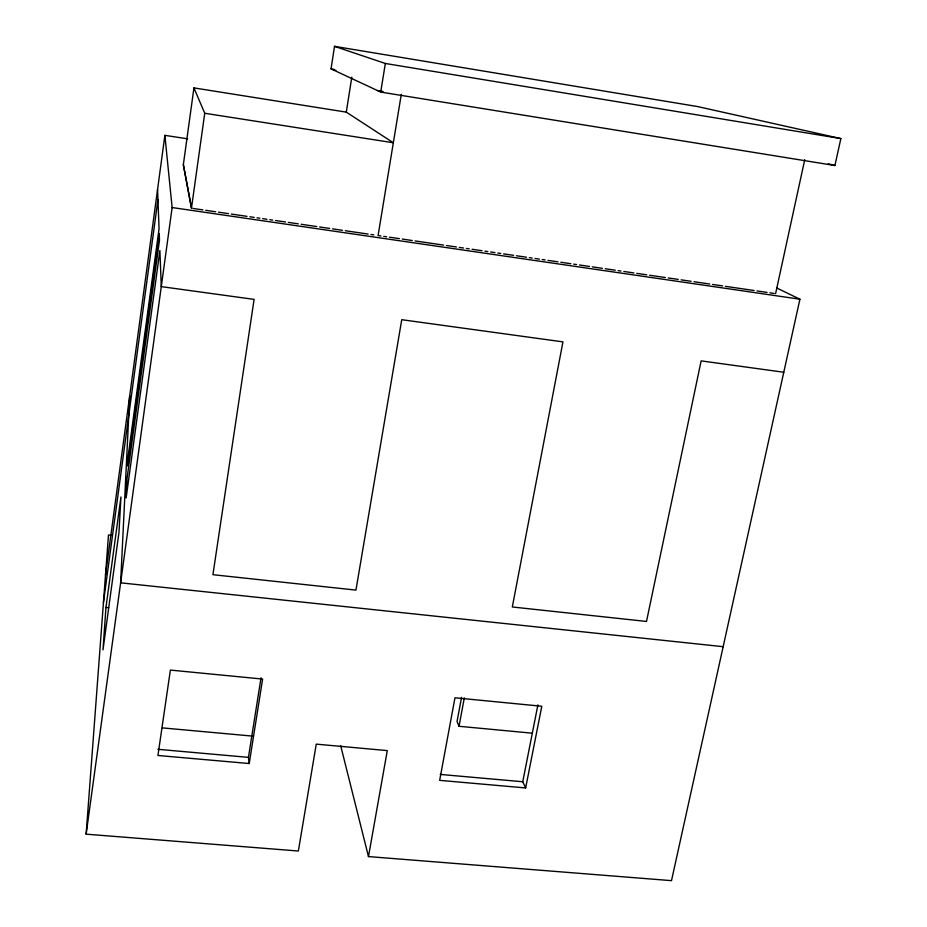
<?xml version="1.0" encoding="UTF-8"?>
<svg xmlns="http://www.w3.org/2000/svg" width="927" height="927" viewBox="0 0 927 927"><rect width="100%" height="100%" fill="white"/><g stroke="black" fill="none" stroke-linecap="round" stroke-linejoin="round"><path stroke-width="1.39" d="M129.699 395.817L120.626 582.828L723.164 646.687M105.956 607.44L102.99 649.873L118.969 532.434L120.95 496.965L105.956 607.44L108.702 607.73M776.525 287.88L799.908 299.212L671.496 880.65L368.482 856.583L387.289 750.603L316.258 744.138L298.367 851.021L86.13 834.161L108.494 534.995L111.367 535.319M105.504 574.949L164.879 135.342L187.66 138.841M103.442 602.55L157.938 199.676M86.13 834.161L172.132 207.544L164.879 135.342M204.74 113.256L191.46 208.227L183.349 164.682L193.94 87.903L346.292 112.132L393.338 142.758L204.74 113.256L193.94 87.903M331.032 68.853L334.52 46.35L697.579 106.559L840.87 138.587L834.903 165.527L380.719 92.074L331.032 68.853L333.882 69.316M346.292 112.132L351.808 77.184M249.224 763.535L262.619 679.062L170.383 670.082L157.938 755.482L249.224 763.535L248.436 757.359L261.032 677.753M380.719 92.074L385.342 63.476L334.52 46.35M401.287 94.392L378.089 235.528L380.939 235.945M461.542 697.371L457.046 721.542L459.016 726.281L532.365 733.199M459.016 726.281L464.323 697.88M525.644 787.938L541.797 706.247L454.972 697.788L439.665 780.349L525.644 787.938L522.747 781.751L537.915 704.821M775.598 293.662L804.74 159.687M157.88 749.306L248.436 757.359M440.255 774.416L522.747 781.751M162.457 727.892L252.804 736.131M783.778 372.248L701.136 360.881L646.501 621.449L512.318 606.976L562.956 341.878L401.739 319.699L355.945 590.105L212.92 574.682L254.102 299.386L161.275 286.617L159.896 250.545L126.142 497.938L127.034 478.506L159.49 240.151L159.235 233.465L127.602 465.98L128.007 457.266L159.062 228.818L157.555 189.548M192.886 208.436L202.862 209.896M205.713 210.313L215.678 211.773M218.529 212.19L228.505 213.65M231.356 214.067L247.022 216.35M249.873 216.767L254.149 217.393M256.999 217.81L259.85 218.227M262.689 218.645L266.964 219.27M269.815 219.687L272.665 220.105M275.516 220.522L285.493 221.982M288.332 222.399L298.309 223.859M301.159 224.276L316.825 226.57M319.676 226.976L329.653 228.436M332.503 228.853L342.469 230.313M345.319 230.73L368.112 234.067M370.962 234.485L373.813 234.902M383.778 236.362L386.629 236.779M389.479 237.196L399.444 238.645M402.295 239.062L412.272 240.522M415.111 240.939L443.604 245.11M446.455 245.528L456.42 246.976M459.271 247.393L463.535 248.019M466.385 248.436L469.236 248.853M472.086 249.27L482.11 250.742M484.972 251.159L487.834 251.576M490.696 251.993L494.995 252.619M497.857 253.036L500.719 253.465M503.581 253.882L513.604 255.342M516.466 255.759L526.49 257.231M529.352 257.648L532.214 258.065M535.076 258.482L539.375 259.12M542.237 259.537L545.099 259.954M547.961 260.371L557.984 261.831M560.847 262.26L570.87 263.72M573.732 264.137L576.594 264.554M579.456 264.983L589.479 266.443M592.341 266.86L602.365 268.332M605.227 268.749L615.25 270.209M618.112 270.626L620.986 271.055M623.848 271.472L633.871 272.932M636.733 273.349L646.756 274.821M649.618 275.238L665.366 277.544M668.228 277.961L678.251 279.421M681.113 279.85L691.136 281.31M693.999 281.727L709.746 284.033M712.608 284.45L722.631 285.922M725.493 286.339L754.126 290.522M756.988 290.939L767.011 292.411M769.873 292.828L774.172 293.453M172.132 207.544L799.908 299.212M377.405 90.522L383.025 91.437M333.129 69.826L335.887 70.278M385.342 63.476L840.87 138.587M828.205 163.755L834.903 165.527M340.626 745.493L368.482 856.583M183.349 164.682L191.518 207.845"/></g></svg>
